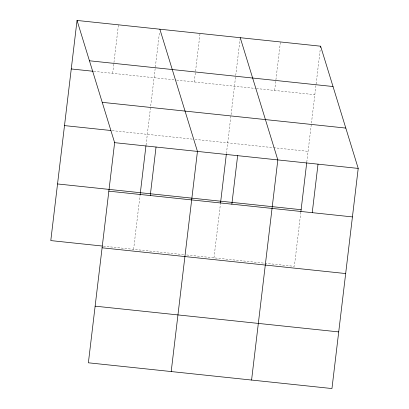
<?xml version="1.0" encoding="UTF-8"?>
<svg xmlns="http://www.w3.org/2000/svg" width="409" height="409" viewBox="0 0 409 409"><rect width="100%" height="100%" fill="white"/><g stroke="black" fill="none" stroke-linecap="round" stroke-linejoin="round"><path stroke-width="0.31" stroke-dasharray="2.04 1.53" d="M112.664 73.334L113.866 63.257M113.942 62.623L118.446 24.826M133.605 249.347L140.057 195.226M146.033 145.134L150.543 107.291M150.696 106.033L159.479 32.357M194.26 81.958L200.047 33.451M213.989 257.844L220.441 203.723M226.412 153.631L235.656 76.13M235.727 75.501L240.16 38.334M274.644 90.455L280.426 41.953M300.82 212.22L294.368 266.341L186.356 254.925M306.796 162.128L311.305 124.285M311.459 123.027L320.319 48.717M93.84 71.345L176.049 80.036M176.678 80.103L255.804 88.467M256.433 88.533L314.833 94.704M112.184 130.635L192.532 139.132M195.042 139.397L272.915 147.629M273.539 147.695L308.079 151.345M103.492 246.162L183.846 254.659"/><path stroke-width="0.61" d="M77.04 20.45L114.632 142.659L88.38 362.798L331.96 388.55L358.212 168.411L320.62 46.202L77.04 20.45L50.788 240.589L102.235 246.029M140.134 194.597L145.957 145.768M150.256 195.543L156.039 147.036M171.197 371.556L197.45 151.412L159.858 29.203M220.517 203.094L226.335 154.265M231.857 204.168L237.639 155.66M251.581 380.053L277.829 159.909L240.236 37.7M300.896 211.591L306.719 162.762M320.467 47.459L320.62 46.202M312.236 212.665L318.023 164.157M89.443 60.777L333.023 86.529M71.253 68.957L93.216 71.278M102.224 102.332L345.804 128.078M64.499 125.599L110.931 130.507M114.632 142.659L358.212 168.411M57.541 183.953L301.121 209.699M108.85 191.167L352.425 216.913M102.097 247.803L345.671 273.555M95.139 306.162L338.713 331.909"/></g></svg>
